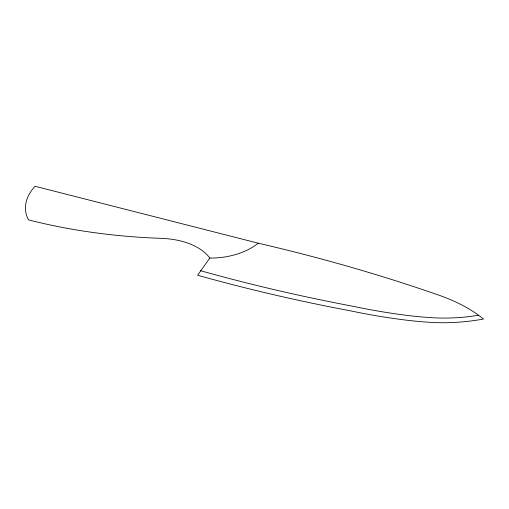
<?xml version="1.0" encoding="UTF-8"?>
<svg xmlns="http://www.w3.org/2000/svg" width="509" height="509" viewBox="0 0 509 509"><rect width="100%" height="100%" fill="white"/><g stroke="black" fill="none" stroke-linecap="round" stroke-linejoin="round"><path stroke-width="0.76" d="M209.835 258.05L197.594 275.235A1440.826 852.989 -7 0 0 338.924 308.632L351.07 310.942A472.129 279.505 -7 0 0 398.362 319.13L405.794 320.097A278.175 164.681 -7 0 0 430.461 322.337A132.747 78.59 -7 0 0 483.55 319.022L477.283 314.314A180.918 107.106 -7 0 0 438.847 295.169A1495.945 885.622 -7 0 0 258.26 243.2L35.07 186.275A68.912 40.796 -7 0 0 28.504 219.875A443.695 262.669 -7 0 0 149.843 237.862L161.442 238.365A66.164 39.174 -7 0 1 209.835 258.05A52.446 31.049 -7 0 0 258.26 243.2M478.53 315.217L475.991 315.65A125.099 74.059 -7 0 1 432.173 317.711A270.063 159.877 -7 0 1 408.237 315.542L400.965 314.594A464.393 274.93 -7 0 1 358.584 307.404L342.131 304.197A1433.338 848.554 -7 0 1 201.519 270.966L200.47 270.705"/></g></svg>
